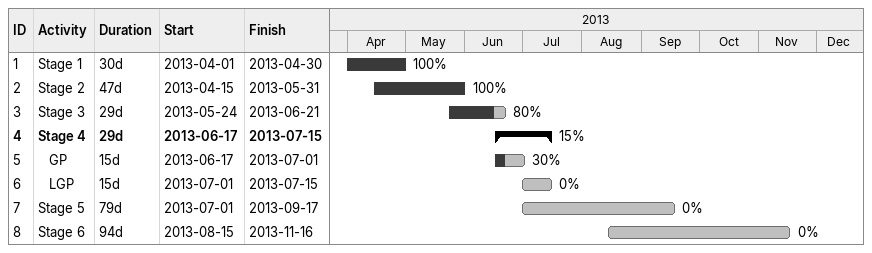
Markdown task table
| ID | Level | Task | Duration | Start | Finish | % complete |
|---|---|---|---|---|---|---|
| 1 | 1 | Stage 1 | 30d | 2013-04-01 | 2013-04-30 | 100 |
| 2 | 1 | Stage 2 | 47d | 2013-04-15 | 2013-05-31 | 100 |
| 3 | 1 | Stage 3 | 29d | 2013-05-24 | 2013-06-21 | 80 |
| 4 | 1 | **Stage 4** | 29d | 2013-06-17 | 2013-07-15 | 15 |
| 5 | 2 | GP | 15d | 2013-06-17 | 2013-07-01 | 30 |
| 6 | 2 | LGP | 15d | 2013-07-01 | 2013-07-15 | 0 |
| 7 | 1 | Stage 5 | 79d | 2013-07-01 | 2013-09-17 | 0 |
| 8 | 1 | Stage 6 | 94d | 2013-08-15 | 2013-11-16 | 0 |
